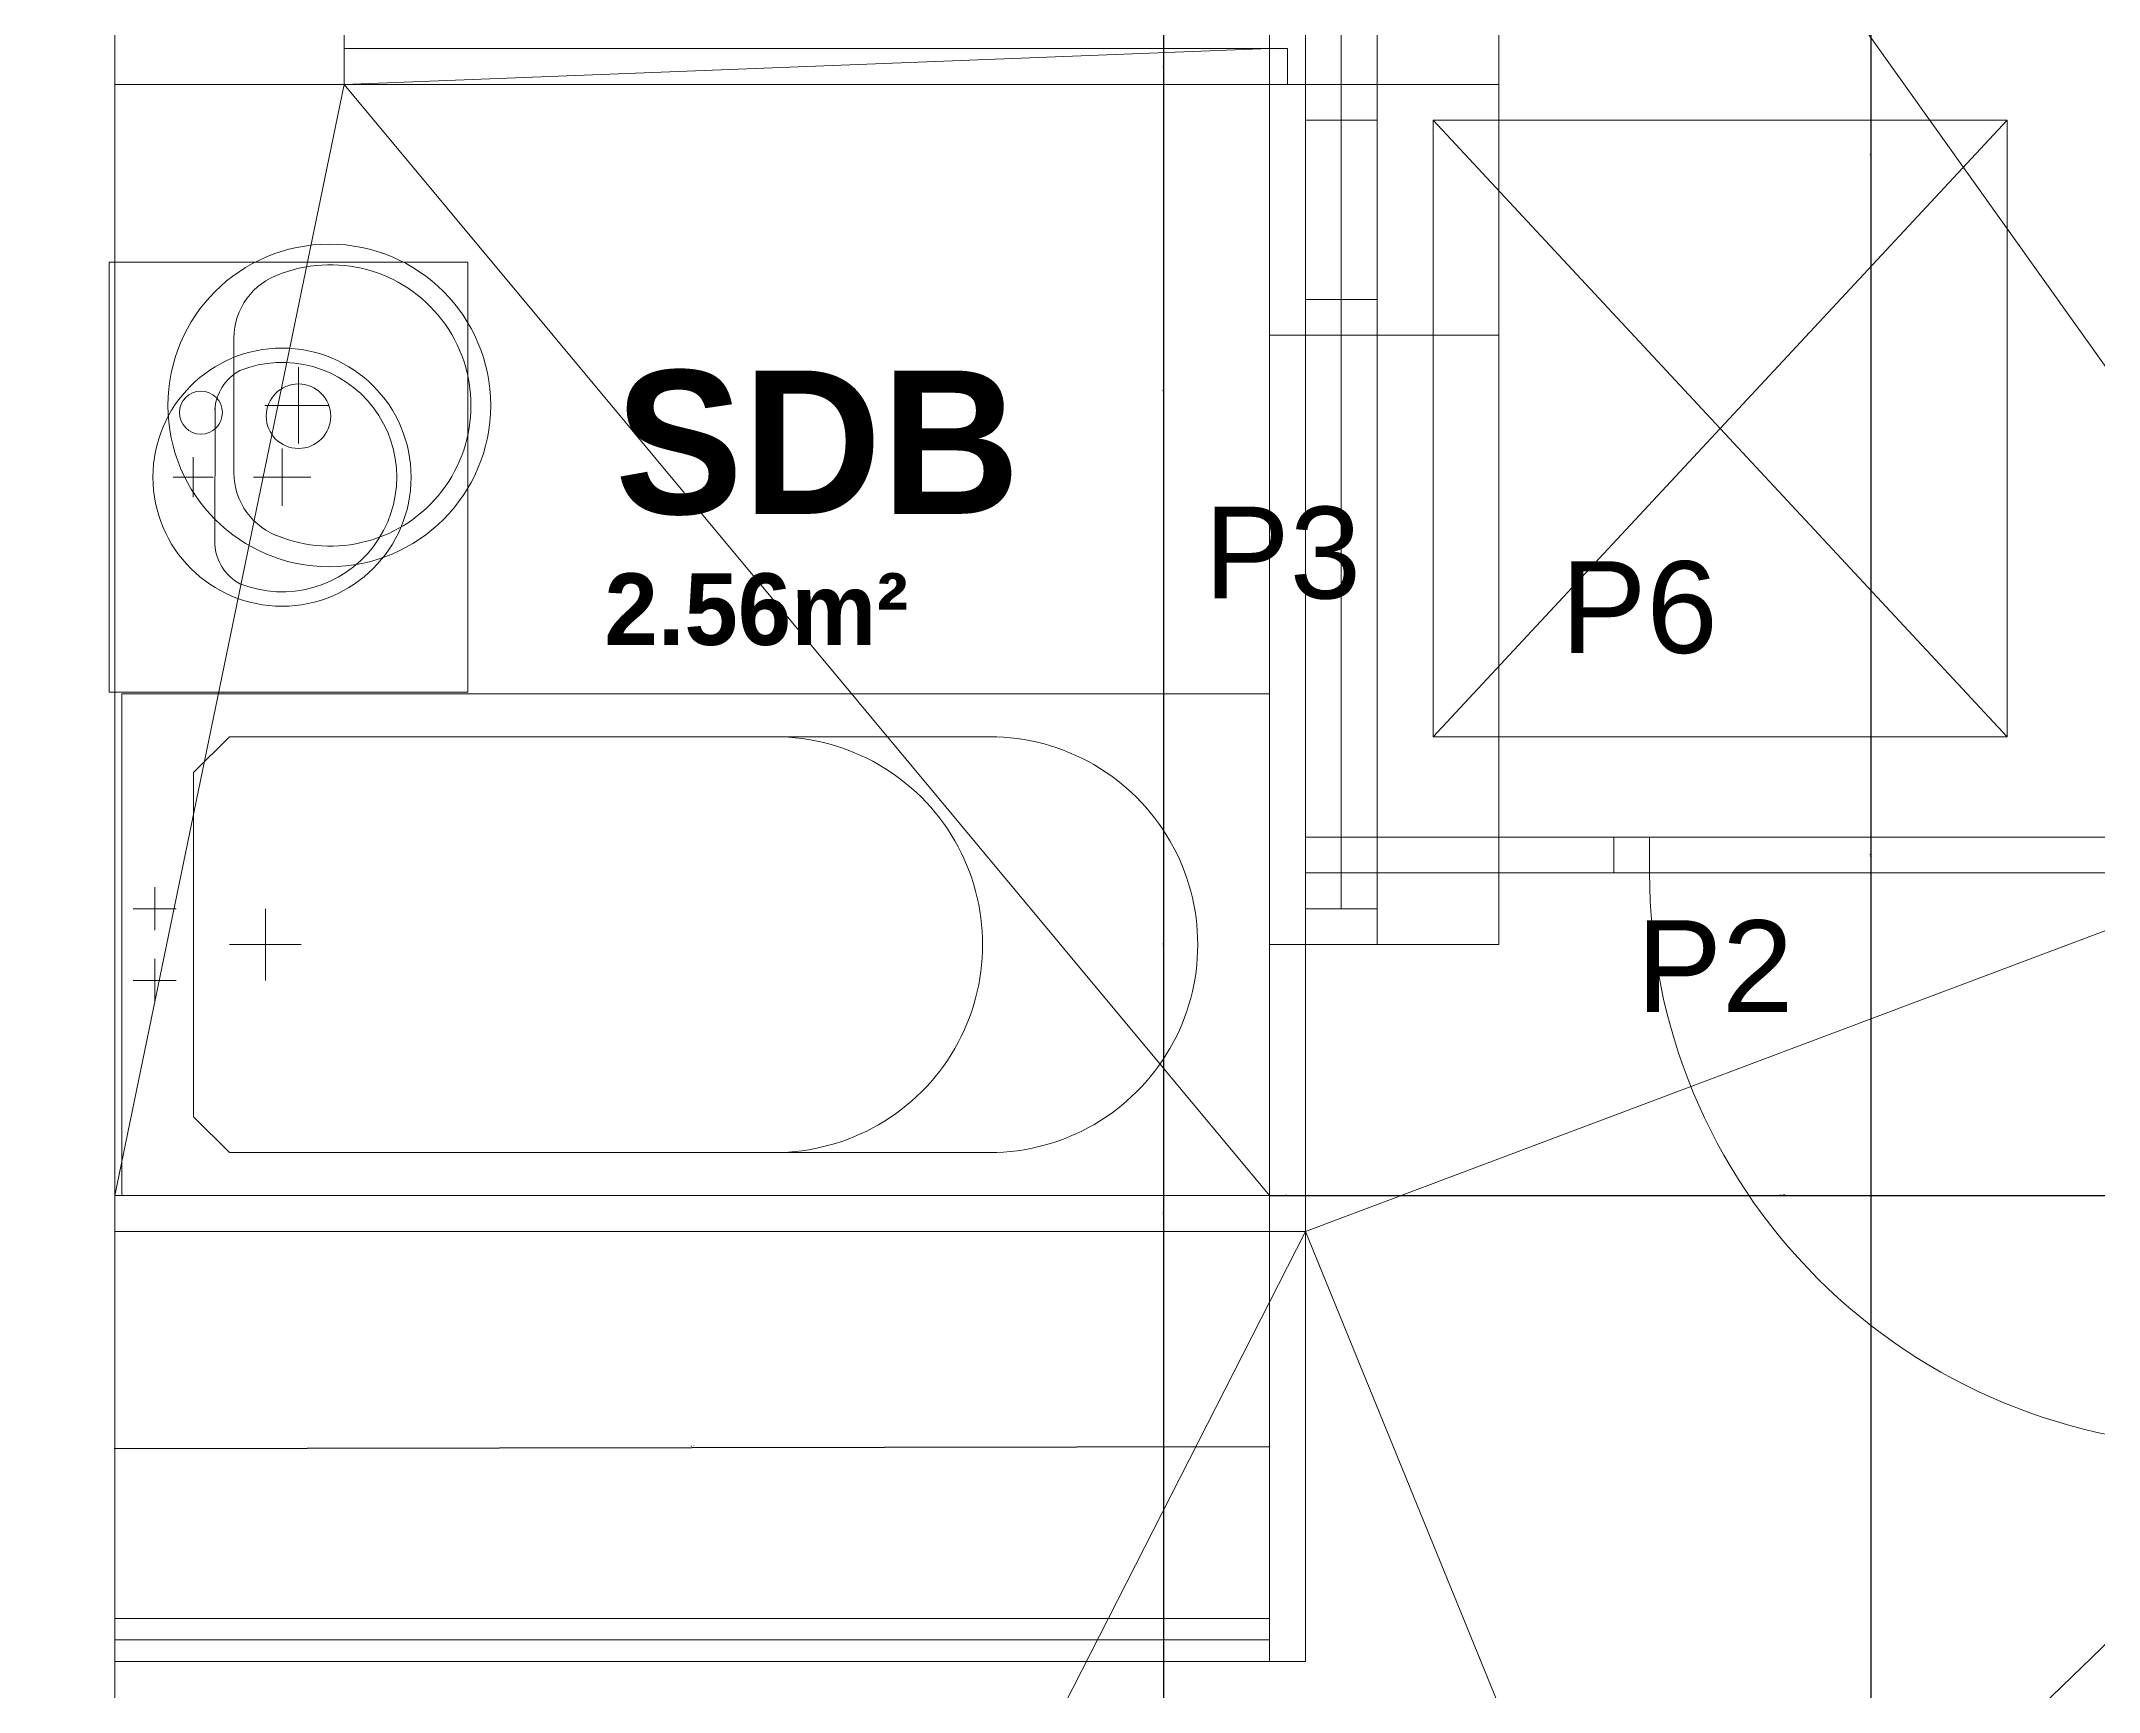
# Model space of a CAD drawing. Header units: metres. Extents: x -12536 to 12621, y -17191 to 9596.
# Drawn here: x -8529.3 to -8242.4, y -3065.6 to -2835.3 of the extents above; entities that cross this region are included whole.
import ezdxf
from ezdxf.enums import TextEntityAlignment as Align
from ezdxf.lldxf.tags import DXFTag

# ---------------------------------------------------------------- set-up
doc = ezdxf.new("R2010")
doc.units = ezdxf.units.M
doc.header["$MEASUREMENT"] = 0
doc.header["$PDMODE"] = 2
doc.header["$PDSIZE"] = 0.25
for name, color, linetype in [('Calque commun', 7, 'Continuous'), ('Layer2', 7, 'Continuous'), ('Layer4', 7, 'Continuous'), ('Layer90', 7, 'Continuous'), ('Textes', 7, 'Continuous')]:
    doc.layers.add(name, color=color, linetype=linetype)
doc.styles.add('Arial', font='arial.ttf', dxfattribs={"height": 0.128})
doc.styles.add('Century Gothic', font='GOTHICB.TTF', dxfattribs={"height": 0.4})
doc.styles.add('Century Gothic18', font='GOTHIC.TTF', dxfattribs={"height": 0.18})
doc.styles.add('Century Gothic2', font='GOTHICB.TTF', dxfattribs={"height": 0.313})
doc.styles.add('Century Gothic6', font='GOTHIC.TTF', dxfattribs={"height": 0.18})
tags = doc.linetypes.add('HIDDEN2', pattern=[0.1875, 0.125, -0.0625]).pattern_tags.tags
tags[6:7] = [DXFTag(74, 4), DXFTag(75, 0), DXFTag(340, '0'), DXFTag(46, 1.0), DXFTag(50, 0.0), DXFTag(44, 0.0), DXFTag(45, 0.0)]
tags[4:5] = [DXFTag(74, 4), DXFTag(75, 0), DXFTag(340, '0'), DXFTag(46, 1.0), DXFTag(50, 0.0), DXFTag(44, 0.0), DXFTag(45, 0.0)]
doc.dimstyles.new('DIM17', dxfattribs={"dimtxt": 0.18, "dimasz": 0.035, "dimexe": 0.05, "dimexo": 0, "dimgap": 0.05, "dimtad": 1, "dimzin": 1, "dimdsep": 46, "dimtxsty": 'Century Gothic18', "dimblk": 'ORIGIN', "dimcen": 0.09, "dimdle": 0.05, "dimadec": 0, "dimazin": 0, "dimtfac": 1, "dimtdec": 4, "dimtix": 1, "dimtofl": 0, "dimtmove": 0, "dimatfit": 3, "dimfxl": 0.05, "dimfxlon": 1, "dimfrac": 2, "dimtolj": 1, "dimtzin": 0, "dimarcsym": 2})
doc.dimstyles.new('DIM7', dxfattribs={"dimtxt": 0.18, "dimasz": 0.035, "dimexe": 0.05, "dimexo": 0, "dimgap": 0.05, "dimtad": 1, "dimzin": 1, "dimdsep": 46, "dimtxsty": 'Century Gothic6', "dimblk": 'ORIGIN', "dimcen": 0.09, "dimdle": 0.05, "dimadec": 0, "dimazin": 0, "dimtfac": 1, "dimtdec": 4, "dimtix": 1, "dimtofl": 0, "dimtmove": 0, "dimatfit": 3, "dimfxl": 0.05, "dimfxlon": 1, "dimfrac": 2, "dimtolj": 1, "dimtzin": 0, "dimarcsym": 2})

# ---------------------------------------------------------------- blocks, each defined once
blk = doc.blocks.new('Block31043')
at = {"layer": 'Calque commun', "color": 7, "linetype": 'Continuous', "lineweight": 5}
blk.add_line((7.934, -29.2906), (7.934, -22.1082), dxfattribs=at)
blk = doc.blocks.new('bain160')
at = {"layer": 'Layer90', "color": 6, "linetype": 'Continuous', "lineweight": 5}
for p, q in [((-1.6, 0.7), (-1.6, 0)), ((0, 0.7), (-1.6, 0.7)), ((0, 0), (0, 0.7)), ((-0.15, 0.64), (-1.21, 0.64)), ((-0.1, 0.59), (-0.15, 0.64)), ((-0.1, 0.11), (-0.1, 0.59)), ((-0.0457, 0.37), (-0.0457, 0.43)), ((-0.2, 0.3), (-0.2, 0.4)), ((-0.0757, 0.4), (-0.0157, 0.4)), ((-0.25, 0.35), (-0.15, 0.35)), ((-0.0457, 0.27), (-0.0457, 0.33)), ((-0.0757, 0.3), (-0.0157, 0.3)), ((-0.15, 0.06), (-0.1, 0.11)), ((-1.21, 0.06), (-0.15, 0.06)), ((-1.6, 0), (0, 0))]:
    blk.add_line(p, q, dxfattribs=at)
at = {"layer": 'Layer90', "color": 6, "linetype": 'Continuous', "lineweight": 5, "flags": 128}
for points in [[(-1.21, 0.06, -1.000007), (-1.21, 0.64)], [(-0.91, 0.06, -1.000005), (-0.91, 0.64)]]:
    blk.add_lwpolyline(points, format="xyb", dxfattribs=at)
blk = doc.blocks.new('@PRES_1_$$_1-4')
at = {"layer": 'Calque commun', "color": 5, "linetype": 'Continuous', "lineweight": 5}
blk.add_line((0.05, 0.05), (0.05, 0.85), dxfattribs=at)
at = {"layer": 'Calque commun', "color": 5, "linetype": 'Continuous', "lineweight": 5, "flags": 128}
blk.add_lwpolyline([(0.05, 0.85, -0.414214), (0.85, 0.05)], format="xyb", dxfattribs=at)
at = {"layer": 'Calque commun', "color": 5, "linetype": 'Continuous', "lineweight": 5}
mesh = blk.add_polyface(dxfattribs=at)
corners = [(0, 0), (0, 0.05), (0.05, 0.05), (0.05, 0)]
mesh.append_faces([[corners[k] for k in face] for face in [(0, 1, 2, 3)]], dxfattribs={"color": 5})
mesh = blk.add_polyface(dxfattribs=at)
corners = [(0.85, 0), (0.85, 0.05), (0.9, 0.05), (0.9, 0)]
mesh.append_faces([[corners[k] for k in face] for face in [(0, 1, 2, 3)]], dxfattribs={"color": 5})
blk = doc.blocks.new('@PRES_1_$$_1-5')
at = {"layer": 'Calque commun', "color": 0, "linetype": 'Continuous', "lineweight": 5}
blk.add_line((0, 0), (0, 0.05), dxfattribs=at)
blk = doc.blocks.new('@PRES_1_$$_1-6')
at = {"layer": 'Calque commun', "color": 0, "linetype": 'Continuous', "lineweight": 5}
blk.add_line((0, 0), (0, 0.05), dxfattribs=at)
blk = doc.blocks.new('INTER_2D_COMB2')
at = {"layer": 'Calque commun', "color": 0, "linetype": 'ByBlock', "lineweight": -2}
blk.add_blockref('@PRES_1_$$_1-4', (0, 0), dxfattribs=at)
at = {"layer": 'Calque commun', "color": 15, "linetype": 'ByBlock', "lineweight": -2}
blk.add_blockref('@PRES_1_$$_1-5', (0, 0), dxfattribs=at)
at = {"layer": 'Calque commun', "color": 15, "linetype": 'ByBlock', "lineweight": -2, "extrusion": (0, 0, -1), "xscale": -1, "yscale": -1, "zscale": -1, "rotation": 180}
blk.add_blockref('@PRES_1_$$_1-6', (-0.9, 0), dxfattribs=at)
blk = doc.blocks.new('PLACED_COMB2')
at = {"layer": 'Calque commun', "color": 0, "linetype": 'ByBlock', "lineweight": -2}
blk.add_blockref('INTER_2D_COMB2', (0, 0), dxfattribs=at)
blk = doc.blocks.new('@PRES_1_$$_1-7')
at = {"layer": 'Calque commun', "color": 5, "linetype": 'Continuous', "lineweight": 5}
for p, q in [((0, 0.32), (1.2, 0.32)), ((1.2, 0.15), (0, 0.15)), ((0.05, 0.05), (0.05, 0.15)), ((1.15, 0.15), (1.15, 0.05)), ((0.05, 0.1), (1.15, 0.1)), ((1.2, 0.05), (0, 0.05)), ((0, 0), (1.2, 0))]:
    blk.add_line(p, q, dxfattribs=at)
blk = doc.blocks.new('@PRES_1_$$_1-8')
at = {"layer": 'Calque commun', "color": 7, "linetype": 'Continuous', "lineweight": 5}
blk.add_line((0, 0), (0, 0.32), dxfattribs=at)
blk = doc.blocks.new('@PRES_1_$$_1-9')
at = {"layer": 'Calque commun', "color": 7, "linetype": 'Continuous', "lineweight": 5}
blk.add_line((0, 0), (0, 0.32), dxfattribs=at)
blk = doc.blocks.new('INTER_2D_COMB3')
at = {"layer": 'Layer4', "color": 0, "linetype": 'ByBlock', "lineweight": -2}
for name in ['@PRES_1_$$_1-7', '@PRES_1_$$_1-8']:
    blk.add_blockref(name, (0, 0), dxfattribs=at)
at = {"layer": 'Layer4', "color": 0, "linetype": 'ByBlock', "lineweight": -2, "extrusion": (0, 0, -1), "xscale": -1, "yscale": -1, "zscale": -1, "rotation": 180}
blk.add_blockref('@PRES_1_$$_1-9', (-1.2, 0), dxfattribs=at)
blk = doc.blocks.new('PLACED_COMB3')
at = {"layer": 'Layer4', "color": 0, "linetype": 'ByBlock', "lineweight": -2}
blk.add_blockref('INTER_2D_COMB3', (0, 0), dxfattribs=at)
blk = doc.blocks.new('_ORIGIN')
at = {"color": 0, "linetype": 'ByBlock', "lineweight": -2}
blk.add_line((0, 0), (-1, 0), dxfattribs=at)
blk.add_circle((0, 0), 0.5, dxfattribs=at)
blk = doc.blocks.new('*D1380')
at = {"layer": 'Calque commun', "color": 0, "linetype": 'ByBlock', "lineweight": -2, "transparency": 16777216}
for p, q in [((-8274.13, -2951.35), (-8274.18, -2951.35)), ((-8274.13, -2951.35), (-8274.13, -2951.38)), ((-8274.13, -3327.31), (-8274.13, -2951.38)), ((-8274.13, -3327.34), (-8274.18, -3327.34))]:
    blk.add_line(p, q, dxfattribs=at)
at = {"layer": 'Calque commun', "color": 0, "linetype": 'Continuous', "lineweight": -2, "transparency": 16777216}
blk.add_line((-8274.13, -2951.31), (-8274.13, -2951.28), dxfattribs=at)
at = {"layer": 'Defpoints', "color": 0, "linetype": 'Continuous', "transparency": 16777216}
for p in [(-8274.13, -2951.35), (-8274.13, -2951.35), (-8274.13, -3327.34)]:
    blk.add_point(p, dxfattribs=at)
at = {"layer": 'Calque commun', "color": 0, "linetype": 'Continuous', "lineweight": -2, "transparency": 16777216, "xscale": 0.03500000014901161, "yscale": 0.03500000014901161, "zscale": 0.03500000014901161, "rotation": 270}
for p in [(-8274.13, -2951.35), (-8274.13, -3327.34)]:
    blk.add_blockref('_ORIGIN', p, dxfattribs=at)
at = {"layer": 'Calque commun', "color": 0, "linetype": 'Continuous', "lineweight": 5, "transparency": 16777216, "insert": (-8274.18, -3139.35), "char_height": 0.18, "attachment_point": 8, "rotation": 90, "line_spacing_factor": 0.773441, "style": 'Century Gothic6'}
blk.add_mtext('\\A1;376.00', dxfattribs=at)
blk = doc.blocks.new('*D1381')
at = {"layer": 'Calque commun', "color": 0, "linetype": 'ByBlock', "lineweight": -2, "transparency": 16777216}
for p, q in [((-8274.13, -2946.35), (-8274.18, -2946.35)), ((-8274.13, -2946.35), (-8274.13, -2946.38)), ((-8274.13, -2951.31), (-8274.13, -2946.38)), ((-8274.13, -2951.35), (-8274.18, -2951.35))]:
    blk.add_line(p, q, dxfattribs=at)
at = {"layer": 'Calque commun', "color": 0, "linetype": 'Continuous', "lineweight": -2, "transparency": 16777216}
blk.add_line((-8274.13, -2946.31), (-8274.13, -2946.28), dxfattribs=at)
at = {"layer": 'Defpoints', "color": 0, "linetype": 'Continuous', "transparency": 16777216}
for p in [(-8274.13, -2946.35), (-8274.13, -2946.35), (-8274.13, -2951.35)]:
    blk.add_point(p, dxfattribs=at)
at = {"layer": 'Calque commun', "color": 0, "linetype": 'Continuous', "lineweight": -2, "transparency": 16777216, "xscale": 0.03500000014901161, "yscale": 0.03500000014901161, "zscale": 0.03500000014901161, "rotation": 270}
for p in [(-8274.13, -2946.35), (-8274.13, -2951.35)]:
    blk.add_blockref('_ORIGIN', p, dxfattribs=at)
at = {"layer": 'Calque commun', "color": 0, "linetype": 'Continuous', "lineweight": 5, "transparency": 16777216, "insert": (-8274.18, -2948.85), "char_height": 0.18, "attachment_point": 8, "rotation": 90, "line_spacing_factor": 0.773441, "style": 'Century Gothic6'}
blk.add_mtext('\\A1;5.00', dxfattribs=at)
blk = doc.blocks.new('*D1382')
at = {"layer": 'Calque commun', "color": 0, "linetype": 'ByBlock', "lineweight": -2, "transparency": 16777216}
for p, q in [((-8274.13, -2756.35), (-8274.18, -2756.35)), ((-8274.13, -2756.35), (-8274.13, -2756.38)), ((-8274.13, -2946.31), (-8274.13, -2756.38)), ((-8274.13, -2946.35), (-8274.18, -2946.35))]:
    blk.add_line(p, q, dxfattribs=at)
at = {"layer": 'Calque commun', "color": 0, "linetype": 'Continuous', "lineweight": -2, "transparency": 16777216}
blk.add_line((-8274.13, -2756.31), (-8274.13, -2756.28), dxfattribs=at)
at = {"layer": 'Defpoints', "color": 0, "linetype": 'Continuous', "transparency": 16777216}
for p in [(-8274.13, -2756.35), (-8274.13, -2756.35), (-8274.13, -2946.35)]:
    blk.add_point(p, dxfattribs=at)
at = {"layer": 'Calque commun', "color": 0, "linetype": 'Continuous', "lineweight": -2, "transparency": 16777216, "xscale": 0.03500000014901161, "yscale": 0.03500000014901161, "zscale": 0.03500000014901161, "rotation": 270}
for p in [(-8274.13, -2756.35), (-8274.13, -2946.35)]:
    blk.add_blockref('_ORIGIN', p, dxfattribs=at)
at = {"layer": 'Calque commun', "color": 0, "linetype": 'Continuous', "lineweight": 5, "transparency": 16777216, "insert": (-8274.18, -2851.35), "char_height": 0.18, "attachment_point": 8, "rotation": 90, "line_spacing_factor": 0.773441, "style": 'Century Gothic6'}
blk.add_mtext('\\A1;190.00', dxfattribs=at)
blk = doc.blocks.new('*D1385')
at = {"layer": 'Calque commun', "color": 0, "linetype": 'ByBlock', "lineweight": -2, "transparency": 16777216}
for p, q in [((-8372.7, -3001.35), (-8372.8, -3001.35)), ((-8372.75, -3001.35), (-8372.75, -3001.38)), ((-8372.75, -3327.31), (-8372.75, -3001.38)), ((-8372.8, -3327.34), (-8372.7, -3327.34))]:
    blk.add_line(p, q, dxfattribs=at)
at = {"layer": 'Calque commun', "color": 0, "linetype": 'Continuous', "lineweight": -2, "transparency": 16777216}
blk.add_line((-8372.75, -3001.31), (-8372.75, -3001.28), dxfattribs=at)
at = {"layer": 'Defpoints', "color": 0, "linetype": 'Continuous', "transparency": 16777216}
for p in [(-8372.75, -3001.35), (-8343.03, -3001.35), (-8509.03, -3327.34)]:
    blk.add_point(p, dxfattribs=at)
at = {"layer": 'Calque commun', "color": 0, "linetype": 'Continuous', "lineweight": -2, "transparency": 16777216, "xscale": 0.03500000014901161, "yscale": 0.03500000014901161, "zscale": 0.03500000014901161, "rotation": 270}
for p in [(-8372.75, -3001.35), (-8372.75, -3327.34)]:
    blk.add_blockref('_ORIGIN', p, dxfattribs=at)
at = {"layer": 'Calque commun', "color": 0, "linetype": 'Continuous', "lineweight": 5, "transparency": 16777216, "insert": (-8372.8, -3164.35), "char_height": 0.18, "attachment_point": 8, "rotation": 90, "line_spacing_factor": 0.773441, "style": 'Century Gothic6'}
blk.add_mtext('\\A1;326.00', dxfattribs=at)
blk = doc.blocks.new('*D1386')
at = {"layer": 'Calque commun', "color": 0, "linetype": 'ByBlock', "lineweight": -2, "transparency": 16777216}
for p, q in [((-8372.7, -2996.35), (-8372.8, -2996.35)), ((-8372.75, -2996.35), (-8372.75, -2996.38)), ((-8372.75, -3001.31), (-8372.75, -2996.38)), ((-8372.7, -3001.35), (-8372.8, -3001.35))]:
    blk.add_line(p, q, dxfattribs=at)
at = {"layer": 'Calque commun', "color": 0, "linetype": 'Continuous', "lineweight": -2, "transparency": 16777216}
blk.add_line((-8372.75, -2996.31), (-8372.75, -2996.28), dxfattribs=at)
at = {"layer": 'Defpoints', "color": 0, "linetype": 'Continuous', "transparency": 16777216}
for p in [(-8372.75, -2996.35), (-8348.03, -2996.35), (-8343.03, -3001.35)]:
    blk.add_point(p, dxfattribs=at)
at = {"layer": 'Calque commun', "color": 0, "linetype": 'Continuous', "lineweight": -2, "transparency": 16777216, "xscale": 0.03500000014901161, "yscale": 0.03500000014901161, "zscale": 0.03500000014901161, "rotation": 270}
for p in [(-8372.75, -2996.35), (-8372.75, -3001.35)]:
    blk.add_blockref('_ORIGIN', p, dxfattribs=at)
at = {"layer": 'Calque commun', "color": 0, "linetype": 'Continuous', "lineweight": 5, "transparency": 16777216, "insert": (-8372.8, -2998.85), "char_height": 0.18, "attachment_point": 8, "rotation": 90, "line_spacing_factor": 0.773441, "style": 'Century Gothic6'}
blk.add_mtext('\\A1;5.00', dxfattribs=at)
blk = doc.blocks.new('*D1387')
at = {"layer": 'Calque commun', "color": 0, "linetype": 'ByBlock', "lineweight": -2, "transparency": 16777216}
for p, q in [((-8372.7, -2926.35), (-8372.8, -2926.35)), ((-8372.75, -2926.35), (-8372.75, -2926.38)), ((-8372.75, -2996.31), (-8372.75, -2926.38)), ((-8372.7, -2996.35), (-8372.8, -2996.35))]:
    blk.add_line(p, q, dxfattribs=at)
at = {"layer": 'Calque commun', "color": 0, "linetype": 'Continuous', "lineweight": -2, "transparency": 16777216}
blk.add_line((-8372.75, -2926.31), (-8372.75, -2926.28), dxfattribs=at)
at = {"layer": 'Defpoints', "color": 0, "linetype": 'Continuous', "transparency": 16777216}
for p in [(-8372.75, -2926.35), (-8348.03, -2926.35), (-8348.03, -2996.35)]:
    blk.add_point(p, dxfattribs=at)
at = {"layer": 'Calque commun', "color": 0, "linetype": 'Continuous', "lineweight": -2, "transparency": 16777216, "xscale": 0.03500000014901161, "yscale": 0.03500000014901161, "zscale": 0.03500000014901161, "rotation": 270}
for p in [(-8372.75, -2926.35), (-8372.75, -2996.35)]:
    blk.add_blockref('_ORIGIN', p, dxfattribs=at)
at = {"layer": 'Calque commun', "color": 0, "linetype": 'Continuous', "lineweight": 5, "transparency": 16777216, "insert": (-8372.8, -2961.35), "char_height": 0.18, "attachment_point": 8, "rotation": 90, "line_spacing_factor": 0.773441, "style": 'Century Gothic6'}
blk.add_mtext('\\A1;70.00', dxfattribs=at)
blk = doc.blocks.new('*D1388')
at = {"layer": 'Calque commun', "color": 0, "linetype": 'ByBlock', "lineweight": -2, "transparency": 16777216}
for p, q in [((-8372.7, -2841.35), (-8372.8, -2841.35)), ((-8372.75, -2841.35), (-8372.75, -2841.38)), ((-8372.75, -2926.31), (-8372.75, -2841.38)), ((-8372.7, -2926.35), (-8372.8, -2926.35))]:
    blk.add_line(p, q, dxfattribs=at)
at = {"layer": 'Calque commun', "color": 0, "linetype": 'Continuous', "lineweight": -2, "transparency": 16777216}
blk.add_line((-8372.75, -2841.31), (-8372.75, -2841.28), dxfattribs=at)
at = {"layer": 'Defpoints', "color": 0, "linetype": 'Continuous', "transparency": 16777216}
for p in [(-8372.75, -2841.35), (-8348.03, -2841.35), (-8348.03, -2926.35)]:
    blk.add_point(p, dxfattribs=at)
at = {"layer": 'Calque commun', "color": 0, "linetype": 'Continuous', "lineweight": -2, "transparency": 16777216, "xscale": 0.03500000014901161, "yscale": 0.03500000014901161, "zscale": 0.03500000014901161, "rotation": 270}
for p in [(-8372.75, -2841.35), (-8372.75, -2926.35)]:
    blk.add_blockref('_ORIGIN', p, dxfattribs=at)
at = {"layer": 'Calque commun', "color": 0, "linetype": 'Continuous', "lineweight": 5, "transparency": 16777216, "insert": (-8372.8, -2883.85), "char_height": 0.18, "attachment_point": 8, "rotation": 90, "line_spacing_factor": 0.773441, "style": 'Century Gothic6'}
blk.add_mtext('\\A1;85.00', dxfattribs=at)
blk = doc.blocks.new('*D1389')
at = {"layer": 'Calque commun', "color": 0, "linetype": 'ByBlock', "lineweight": -2, "transparency": 16777216}
for p, q in [((-8372.7, -2836.35), (-8372.8, -2836.35)), ((-8372.75, -2836.35), (-8372.75, -2836.38)), ((-8372.75, -2841.31), (-8372.75, -2836.38)), ((-8372.7, -2841.35), (-8372.8, -2841.35))]:
    blk.add_line(p, q, dxfattribs=at)
at = {"layer": 'Calque commun', "color": 0, "linetype": 'Continuous', "lineweight": -2, "transparency": 16777216}
blk.add_line((-8372.75, -2836.31), (-8372.75, -2836.28), dxfattribs=at)
at = {"layer": 'Defpoints', "color": 0, "linetype": 'Continuous', "transparency": 16777216}
for p in [(-8372.75, -2836.35), (-8348.03, -2836.35), (-8348.03, -2841.35)]:
    blk.add_point(p, dxfattribs=at)
at = {"layer": 'Calque commun', "color": 0, "linetype": 'Continuous', "lineweight": -2, "transparency": 16777216, "xscale": 0.03500000014901161, "yscale": 0.03500000014901161, "zscale": 0.03500000014901161, "rotation": 270}
for p in [(-8372.75, -2836.35), (-8372.75, -2841.35)]:
    blk.add_blockref('_ORIGIN', p, dxfattribs=at)
at = {"layer": 'Calque commun', "color": 0, "linetype": 'Continuous', "lineweight": 5, "transparency": 16777216, "insert": (-8372.8, -2838.85), "char_height": 0.18, "attachment_point": 8, "rotation": 90, "line_spacing_factor": 0.773441, "style": 'Century Gothic6'}
blk.add_mtext('\\A1;5.00', dxfattribs=at)
blk = doc.blocks.new('*D1390')
at = {"layer": 'Calque commun', "color": 0, "linetype": 'ByBlock', "lineweight": -2, "transparency": 16777216}
for p, q in [((-8372.7, -2756.35), (-8372.8, -2756.35)), ((-8372.75, -2756.35), (-8372.75, -2756.38)), ((-8372.75, -2836.31), (-8372.75, -2756.38)), ((-8372.7, -2836.35), (-8372.8, -2836.35))]:
    blk.add_line(p, q, dxfattribs=at)
at = {"layer": 'Calque commun', "color": 0, "linetype": 'Continuous', "lineweight": -2, "transparency": 16777216}
blk.add_line((-8372.75, -2756.31), (-8372.75, -2756.28), dxfattribs=at)
at = {"layer": 'Defpoints', "color": 0, "linetype": 'Continuous', "transparency": 16777216}
for p in [(-8372.75, -2756.35), (-8348.03, -2756.35), (-8348.03, -2836.35)]:
    blk.add_point(p, dxfattribs=at)
at = {"layer": 'Calque commun', "color": 0, "linetype": 'Continuous', "lineweight": -2, "transparency": 16777216, "xscale": 0.03500000014901161, "yscale": 0.03500000014901161, "zscale": 0.03500000014901161, "rotation": 270}
for p in [(-8372.75, -2756.35), (-8372.75, -2836.35)]:
    blk.add_blockref('_ORIGIN', p, dxfattribs=at)
at = {"layer": 'Calque commun', "color": 0, "linetype": 'Continuous', "lineweight": 5, "transparency": 16777216, "insert": (-8372.8, -2796.35), "char_height": 0.18, "attachment_point": 8, "rotation": 90, "line_spacing_factor": 0.773441, "style": 'Century Gothic6'}
blk.add_mtext('\\A1;80.00', dxfattribs=at)
blk = doc.blocks.new('*D1401')
at = {"layer": 'Calque commun', "color": 0, "linetype": 'ByBlock', "lineweight": -2, "transparency": 16777216}
for p, q in [((-8353.03, -2996.35), (-8353.03, -2996.3)), ((-8353, -2996.35), (-8220.07, -2996.35)), ((-8220.03, -2996.35), (-8220.07, -2996.35)), ((-8220.03, -2996.35), (-8220.03, -2996.3))]:
    blk.add_line(p, q, dxfattribs=at)
at = {"layer": 'Calque commun', "color": 0, "linetype": 'Continuous', "lineweight": -2, "transparency": 16777216}
blk.add_line((-8220, -2996.35), (-8219.96, -2996.35), dxfattribs=at)
at = {"layer": 'Defpoints', "color": 0, "linetype": 'Continuous', "transparency": 16777216}
for p in [(-8353.03, -2996.35), (-8220.03, -2996.35), (-8220.03, -2996.35)]:
    blk.add_point(p, dxfattribs=at)
at = {"layer": 'Calque commun', "color": 0, "linetype": 'Continuous', "lineweight": -2, "transparency": 16777216, "xscale": 0.03500000014901161, "yscale": 0.03500000014901161, "zscale": 0.03500000014901161, "rotation": 180}
for p in [(-8353.03, -2996.35), (-8220.03, -2996.35)]:
    blk.add_blockref('_ORIGIN', p, dxfattribs=at)
at = {"layer": 'Calque commun', "color": 0, "linetype": 'Continuous', "lineweight": 5, "transparency": 16777216, "insert": (-8286.53, -2996.3), "char_height": 0.18, "attachment_point": 8, "line_spacing_factor": 0.773441, "style": 'Century Gothic6'}
blk.add_mtext('\\A1;133.00', dxfattribs=at)
blk = doc.blocks.new('*D1402')
at = {"layer": 'Calque commun', "color": 0, "linetype": 'ByBlock', "lineweight": -2, "transparency": 16777216}
for p, q in [((-8358.03, -2996.35), (-8358.03, -2996.3)), ((-8358, -2996.35), (-8353.07, -2996.35)), ((-8353.03, -2996.35), (-8353.07, -2996.35)), ((-8353.03, -2996.35), (-8353.03, -2996.3))]:
    blk.add_line(p, q, dxfattribs=at)
at = {"layer": 'Calque commun', "color": 0, "linetype": 'Continuous', "lineweight": -2, "transparency": 16777216}
blk.add_line((-8353, -2996.35), (-8352.96, -2996.35), dxfattribs=at)
at = {"layer": 'Defpoints', "color": 0, "linetype": 'Continuous', "transparency": 16777216}
for p in [(-8358.03, -2996.35), (-8353.03, -2996.35), (-8353.03, -2996.35)]:
    blk.add_point(p, dxfattribs=at)
at = {"layer": 'Calque commun', "color": 0, "linetype": 'Continuous', "lineweight": -2, "transparency": 16777216, "xscale": 0.03500000014901161, "yscale": 0.03500000014901161, "zscale": 0.03500000014901161, "rotation": 180}
for p in [(-8358.03, -2996.35), (-8353.03, -2996.35)]:
    blk.add_blockref('_ORIGIN', p, dxfattribs=at)
at = {"layer": 'Calque commun', "color": 0, "linetype": 'Continuous', "lineweight": 5, "transparency": 16777216, "insert": (-8355.53, -2996.3), "char_height": 0.18, "attachment_point": 8, "line_spacing_factor": 0.773441, "style": 'Century Gothic6'}
blk.add_mtext('\\A1;5.00', dxfattribs=at)
blk = doc.blocks.new('*D1403')
at = {"layer": 'Calque commun', "color": 0, "linetype": 'ByBlock', "lineweight": -2, "transparency": 16777216}
for p, q in [((-8519.03, -3031.7), (-8519.03, -3031.6)), ((-8519, -3031.65), (-8358.07, -3031.34)), ((-8358.03, -3031.34), (-8358.07, -3031.34)), ((-8358.03, -3031.34), (-8358.03, -3031.29))]:
    blk.add_line(p, q, dxfattribs=at)
at = {"layer": 'Calque commun', "color": 0, "linetype": 'Continuous', "lineweight": -2, "transparency": 16777216}
blk.add_line((-8358, -3031.34), (-8357.96, -3031.34), dxfattribs=at)
at = {"layer": 'Defpoints', "color": 0, "linetype": 'Continuous', "transparency": 16777216}
for p in [(-8358.03, -3031.34), (-8358.03, -3031.34), (-8519.03, -3034.01)]:
    blk.add_point(p, dxfattribs=at)
at = {"layer": 'Calque commun', "color": 0, "linetype": 'Continuous', "lineweight": -2, "transparency": 16777216, "xscale": 0.03500000014901161, "yscale": 0.03500000014901161, "zscale": 0.03500000014901161, "rotation": 180.1112512638483}
for p in [(-8519.03, -3031.65), (-8358.03, -3031.34)]:
    blk.add_blockref('_ORIGIN', p, dxfattribs=at)
at = {"layer": 'Calque commun', "color": 0, "linetype": 'Continuous', "lineweight": 5, "transparency": 16777216, "insert": (-8438.53, -3031.44), "char_height": 0.18, "attachment_point": 8, "rotation": 0.1113, "line_spacing_factor": 0.773441, "style": 'Century Gothic18'}
blk.add_mtext('\\A1;161.00', dxfattribs=at)
blk = doc.blocks.new('vasque1')
at = {"layer": 'Layer2', "color": 6, "linetype": 'Continuous', "lineweight": 5}
for p, q in [((-0.094, -0.092), (0.094, -0.092)), ((0, -0.182), (0, -0.135)), ((-0.0533, -0.182), (0.0533, -0.182)), ((0, -0.182), (0, -0.224))]:
    blk.add_line(p, q, dxfattribs=at)
at = {"layer": 'Layer2', "color": 6, "linetype": 'Continuous', "lineweight": 5, "flags": 128}
for points in [[(0, -0.45, -1), (0, 0)], [(0, 0, -1), (0, -0.45)], [(0.02, -0.046, 1), (-0.04, -0.046, 1), (0.02, -0.046)], [(-0.094, -0.092, 0.324927), (-0.1834, -0.157)], [(0.094, -0.092, -0.324927), (0.1834, -0.157)], [(0.03, -0.182, 1), (-0.06, -0.182, 1), (0.03, -0.182)], [(-0.1814, -0.1514, 1.494518), (0.1814, -0.1514)]]:
    blk.add_lwpolyline(points, format="xyb", dxfattribs=at)
blk = doc.blocks.new('vasqu450')
at = {"layer": 'Calque commun', "color": 6, "linetype": 'Continuous', "lineweight": 5}
blk.add_line((0.1207, 0.1168), (-0.1173, 0.117), dxfattribs=at)
for radius, start, end in [(0.225, 360, 359.9994), (0.2, 158.4, 21.6)]:
    blk.add_arc((0, 0), radius, start, end, dxfattribs=at)
at = {"layer": 'Calque commun', "color": 6, "linetype": 'Continuous', "lineweight": 5, "extrusion": (0, 0, -1)}
for centre, start, end in [((0.112, 0.0327), 28.9734, 86.4066), ((-0.112, 0.0327), 93.5934, 151.0266)]:
    blk.add_arc(centre, 0.0845, start, end, dxfattribs=at)
at = {"layer": 'Layer90', "color": 6, "linetype": 'Continuous', "lineweight": 5}
for p, q in [((0, 0.19), (0, 0.12)), ((0.035, 0.155), (-0.035, 0.155)), ((0, 0.05), (0, -0.05)), ((-0.05, 0), (0.05, 0))]:
    blk.add_line(p, q, dxfattribs=at)
blk = doc.blocks.new('meuble vasque 60x50')
at = {"layer": 'Calque commun', "color": 0, "linetype": 'ByBlock', "lineweight": -2, "xscale": 0.800000011920929, "yscale": 0.800000011920929, "zscale": 0.800000011920929}
blk.add_blockref('vasqu450', (0.2994, -0.241), dxfattribs=at)
at = {"layer": 'Calque commun', "color": 0, "linetype": 'ByBlock', "lineweight": -2}
blk.add_blockref('vasque1', (0.3994, -0.0819), dxfattribs=at)
at = {"layer": 'Calque commun', "color": 6, "linetype": 'Continuous', "lineweight": 5}
mesh = blk.add_polyface(dxfattribs=at)
corners = [(-0.0006, -0.0002), (0.5994, -0.0002), (0.5994, -0.5002), (-0.0006, -0.5002)]
mesh.append_faces([[corners[k] for k in face] for face in [(0, 1, 2, 3)]], dxfattribs={"color": 6})

msp = doc.modelspace()

# ---------------------------------------------------------------- linework, layer by layer
at = {"layer": 'Calque commun', "color": 12, "linetype": 'Continuous', "lineweight": 20}
for p, q in [((-8487.031, -2751.346), (-8487.031, -2841.346)), ((-8519.032, -2841.346), (-8519.032, -2834.345)), ((-8487.031, -2841.346), (-8519.032, -2841.346))]:
    msp.add_line(p, q, dxfattribs=at)
at = {"layer": 'Calque commun', "color": 15, "linetype": 'Continuous', "lineweight": 20}
for p, q in [((-8487.031, -2836.346), (-8355.532, -2836.346)), ((-8487.031, -2841.346), (-8487.031, -2836.346)), ((-8358.031, -2841.346), (-8358.031, -2836.346)), ((-8355.532, -2841.346), (-8355.532, -2836.346)), ((-8353.031, -2841.346), (-8353.031, -2836.346)), ((-8487.031, -2841.346), (-8355.532, -2841.346)), ((-8358.031, -3061.347), (-8358.031, -2921.346)), ((-8353.031, -2946.347), (-8353.031, -2921.346)), ((-8353.031, -2946.347), (-8310.031, -2946.347)), ((-8353.031, -2951.347), (-8310.031, -2951.347)), ((-8353.031, -3061.347), (-8353.031, -2951.347)), ((-8519.032, -2996.346), (-8519.033, -3001.347)), ((-8519.032, -2996.346), (-8358.031, -2996.346)), ((-8519.033, -3001.347), (-8353.031, -3001.347)), ((-8358.031, -3061.347), (-8353.031, -3061.347))]:
    msp.add_line(p, q, dxfattribs=at)
at = {"layer": 'Calque commun', "color": 7, "linetype": 'Continuous', "lineweight": 5}
for p, q in [((-8519.032, -2841.346), (-8469.032, -2841.346)), ((-8519.032, -3055.347), (-8358.031, -3055.347)), ((-8519.032, -3061.347), (-8519.032, -3055.347)), ((-8358.031, -3061.347), (-8358.031, -3055.347)), ((-8519.032, -3058.346), (-8358.031, -3058.346)), ((-8519.032, -3061.347), (-8358.031, -3061.347))]:
    msp.add_line(p, q, dxfattribs=at)
at = {"layer": 'Calque commun', "color": 7, "linetype": 'Continuous', "lineweight": 20}
msp.add_line((-8350.03, -2946.347), (-8310.031, -2946.347), dxfattribs=at)
at = {"layer": 'Calque commun', "color": 16, "linetype": 'HIDDEN2', "lineweight": 5, "flags": 128}
msp.add_lwpolyline([(-8335.192, -2846.346), (-8255.193, -2846.345), (-8255.193, -2932.381), (-8335.192, -2932.381), (-8255.193, -2846.345), (-8335.192, -2932.381), (-8335.192, -2846.345), (-8255.193, -2932.381)], dxfattribs=at)

# ---------------------------------------------------------------- block references
at = {"layer": 'Calque commun', "color": 0, "linetype": 'ByBlock', "lineweight": -2, "xscale": 100, "yscale": 100, "zscale": 100}
msp.add_blockref('Block31043', (-9312.433, -398.28), dxfattribs=at)
at = {"layer": 'Calque commun', "color": 16, "linetype": 'ByBlock', "lineweight": -2, "xscale": 100, "yscale": 100, "zscale": 100, "rotation": 270}
for p in [(-8358.032, -2756.346), (-8358.031, -2841.346)]:
    msp.add_blockref('PLACED_COMB3', p, dxfattribs=at)
at = {"layer": 'Calque commun', "color": 0, "linetype": 'ByBlock', "lineweight": -2, "xscale": 100, "yscale": 100, "zscale": 100}
for name, p, rotation in [('meuble vasque 60x50', (-8519.808, -2926.072), 89.99999999999999), ('PLACED_COMB2', (-8220.031, -2946.347), 180)]:
    msp.add_blockref(name, p, dxfattribs=dict(at, rotation=rotation))
at = {"layer": 'Calque commun', "color": 0, "linetype": 'ByBlock', "lineweight": -2, "extrusion": (0, 0, -1), "xscale": -100, "yscale": -100, "zscale": -100, "rotation": 180}
msp.add_blockref('bain160', (8518.032, -2996.346), dxfattribs=at)

# ---------------------------------------------------------------- texts
at = {"layer": 'Textes', "color": 5, "linetype": 'ByBlock', "lineweight": -2, "style": 'Century Gothic'}
msp.add_text('SDB', height=20, dxfattribs=at).set_placement((-8449.282, -2881.257), align=Align.TOP_LEFT)
at = {"layer": 'Textes', "color": 5, "linetype": 'ByBlock', "lineweight": -2, "style": 'Arial'}
for s, p in [('P3', (-8345.268, -2913.061)), ('P6', (-8295.53, -2920.662)), ('P2', (-8284.992, -2970.753))]:
    msp.add_text(s, height=12.8, dxfattribs=at).set_placement(p, align=Align.RIGHT)
at = {"layer": 'Textes', "color": 9, "linetype": 'ByBlock', "lineweight": -2, "style": 'Century Gothic2'}
msp.add_text('2.56m²', height=10, dxfattribs=at).set_placement((-8450.748, -2909.55), align=Align.TOP_LEFT)

# ---------------------------------------------------------------- dimensions: what is measured, and where the dimension line sits
at = {"layer": 'Calque commun', "color": 5, "linetype": 'Continuous', "lineweight": 5}
for p1, p2, distance, picture, middle in [((-8348.031, -2836.346), (-8348.031, -2756.346), 24.716, '*D1390', (-8372.892, -2796.346)), ((-8274.126, -2946.347), (-8274.126, -2756.346), 0, '*D1382', (-8274.271, -2851.346)), ((-8348.031, -2841.346), (-8348.031, -2836.346), 24.716, '*D1389', (-8372.892, -2838.846)), ((-8348.031, -2926.346), (-8348.031, -2841.346), 24.716, '*D1388', (-8372.892, -2883.846)), ((-8348.031, -2996.346), (-8348.031, -2926.346), 24.716, '*D1387', (-8372.892, -2961.346)), ((-8274.126, -2951.347), (-8274.126, -2946.347), 0, '*D1381', (-8274.271, -2948.847)), ((-8274.126, -3327.344), (-8274.126, -2951.347), 0, '*D1380', (-8274.271, -3139.345)), ((-8358.031, -2996.346), (-8353.031, -2996.346), 0, '*D1402', (-8355.531, -2996.202)), ((-8353.031, -2996.346), (-8220.031, -2996.346), 0, '*D1401', (-8286.531, -2996.202))]:
    dim = msp.add_aligned_dim(p1=p1, p2=p2, distance=distance, dimstyle='DIM7', dxfattribs=at)
    dim.commit()
    dim.dimension.update_dxf_attribs({"geometry": picture, "text_midpoint": middle})
for base, p1, p2, angle, dimstyle, picture, middle in [((-8372.747, -2996.346), (-8343.031, -3001.347), (-8348.031, -2996.346), 90, 'DIM7', '*D1386', (-8372.892, -2998.847)), ((-8372.747, -3001.347), (-8509.032, -3327.344), (-8343.031, -3001.347), 90, 'DIM7', '*D1385', (-8372.892, -3164.345)), ((-8358.031, -3031.338), (-8519.027, -3034.013), (-8358.031, -3031.338), 0.11125, 'DIM17', '*D1403', (-8438.532, -3031.35))]:
    dim = msp.add_linear_dim(base=base, p1=p1, p2=p2, angle=angle, dimstyle=dimstyle, dxfattribs=at)
    dim.commit()
    dim.dimension.update_dxf_attribs({"geometry": picture, "text_midpoint": middle})

# ---------------------------------------------------------------- meshes
at = {"layer": 'Calque commun', "color": 7, "linetype": 'Continuous', "lineweight": 5}
mesh = msp.add_polyface(dxfattribs=at)
corners = [(-6352.223, -1261.028), (-12352.223, -1261.028), (-12352.223, -5461.028), (-6352.223, -5461.028)]
mesh.append_faces([[corners[k] for k in face] for face in [(0, 1, 2, 3)]], dxfattribs={"color": 7})
at = {"layer": 'Calque commun', "color": 9, "linetype": 'Continuous', "lineweight": 5}
mesh = msp.add_polyface(dxfattribs=at)
corners = [(-8125.031, -2946.347), (-8519.032, -2491.345), (-8519.032, -3327.344), (-7923.035, -2491.345), (-8122.533, -2756.346), (-7923.034, -2756.346), (-7923.034, -3327.344), (-7923.035, -2946.347)]
mesh.append_faces([[corners[k] for k in face] for face in [(6, 0, 2)]], dxfattribs={"vtx0": -1, "vtx1": -1, "color": 9})
mesh.append_faces([[corners[k] for k in face] for face in [(0, 1, 2)]], dxfattribs={"vtx0": -1, "vtx2": -1, "color": 9})
mesh.append_faces([[corners[k] for k in face] for face in [(3, 1, 4), (0, 4, 1)]], dxfattribs={"vtx1": -1, "vtx2": -1, "color": 9})
mesh.append_faces([[corners[k] for k in face] for face in [(4, 5, 3), (6, 7, 0)]], dxfattribs={"vtx2": -1, "color": 9})
at = {"layer": 'Calque commun', "color": 9, "linetype": 'Continuous', "lineweight": 20}
mesh = msp.add_polyface(dxfattribs=at)
corners = [(-7923.034, -3327.344), (-8519.032, -2491.345), (-8519.032, -3327.344), (-7923.034, -2491.345), (-7917.034, -2491.345)]
mesh.append_faces([[corners[k] for k in face] for face in [(0, 1, 2)]], dxfattribs={"vtx0": -1, "color": 9})
mesh.append_faces([[corners[k] for k in face] for face in [(4, 1, 3)]], dxfattribs={"vtx1": -1, "color": 9})
mesh.append_faces([[corners[k] for k in face] for face in [(0, 3, 1)]], dxfattribs={"vtx1": -1, "vtx2": -1, "color": 9})
at = {"layer": 'Calque commun', "color": 9, "linetype": 'Continuous', "lineweight": 5}
mesh = msp.add_polyface(dxfattribs=at)
corners = [(-8125.031, -2946.347), (-8125.034, -2756.346), (-8353.031, -2756.346), (-8353.031, -2946.347)]
mesh.append_faces([[corners[k] for k in face] for face in [(0, 1, 2, 3)]], dxfattribs={"color": 9})
mesh = msp.add_polyface(dxfattribs=at)
corners = [(-8358.031, -2996.346), (-8358.031, -2836.346), (-8487.031, -2841.346), (-8519.032, -2996.346), (-8487.031, -2836.346), (-8519.032, -2841.346)]
mesh.append_faces([[corners[k] for k in face] for face in [(0, 2, 3)]], dxfattribs={"vtx0": -1, "vtx1": -1, "color": 9})
mesh.append_faces([[corners[k] for k in face] for face in [(4, 2, 1)]], dxfattribs={"vtx1": -1, "color": 9})
mesh.append_faces([[corners[k] for k in face] for face in [(0, 1, 2)]], dxfattribs={"vtx1": -1, "vtx2": -1, "color": 9})
mesh.append_faces([[corners[k] for k in face] for face in [(2, 5, 3)]], dxfattribs={"vtx2": -1, "color": 9})
mesh = msp.add_polyface(dxfattribs=at)
corners = [(-8220.031, -2951.347), (-8353.031, -3001.347), (-8220.034, -3327.344), (-8519.032, -3001.347), (-8519.032, -3327.344), (-8353.028, -2951.347)]
mesh.append_faces([[corners[k] for k in face] for face in [(0, 1, 2), (2, 1, 4)]], dxfattribs={"vtx0": -1, "vtx1": -1, "color": 9})
mesh.append_faces([[corners[k] for k in face] for face in [(1, 3, 4), (0, 5, 1)]], dxfattribs={"vtx2": -1, "color": 9})

doc.saveas('drawing.dxf')
